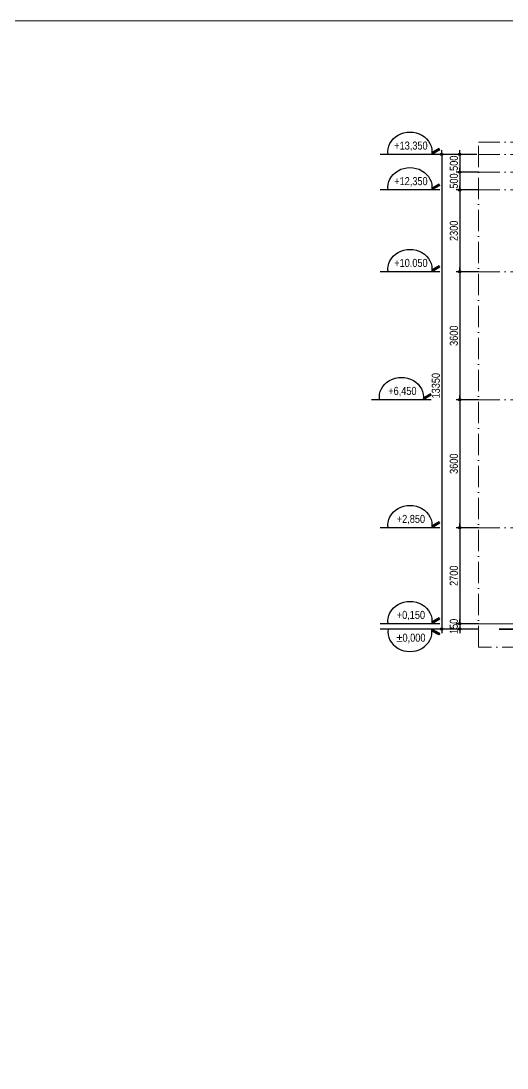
# Model space of a CAD drawing. Extents: x -1107188 to -523840, y 39692 to 514392.
# Drawn here: x -1063538 to -1049866, y 425042 to 454492 of the extents above; entities that cross this region are included whole.
import ezdxf
from ezdxf.enums import TextEntityAlignment as Align

# ---------------------------------------------------------------- set-up
doc = ezdxf.new("R2010")
doc.units = 0
doc.linetypes.add('ACAD_ISO10W100', pattern=[18, 12, -3, 0, -3])
doc.layers.get('0').update_dxf_attribs({"color": 255, "linetype": 'CONTINUOUS'})
doc.layers.get('DEFPOINTS').update_dxf_attribs({"linetype": 'CONTINUOUS'})
for name, color, linetype, lineweight in [('00-KICH THUOC', 6, 'CONTINUOUS', 9), ('CAY', 84, 'CONTINUOUS', 5), ('NET-THAY', 2, 'CONTINUOUS', 13), ('TRUC', 24, 'CONTINUOUS', 0)]:
    doc.layers.add(name, color=color, linetype=linetype, lineweight=lineweight)
doc.layers.add('DIM', color=1, linetype='CONTINUOUS')
doc.layers.add('TAGS', color=60, linetype='CONTINUOUS')
doc.styles.add('HEL-CONDENSE', font='')
doc.styles.add('SO BV', font='', dxfattribs={"height": 200})
doc.styles.get("Standard").update_dxf_attribs({"font": ''})
doc.styles.add('TEN BV', font='', dxfattribs={"height": 350})
doc.styles.add('VNI-HELVE-CONDENSEN', font='')
doc.styles.get('HEL-CONDENSE').set_extended_font_data('VNI-Helve-Condense')
doc.styles.get('SO BV').set_extended_font_data('VNI-Helve-Condense')
doc.styles.get('Standard').set_extended_font_data('VNI-Helve-Condense')
doc.styles.get('TEN BV').set_extended_font_data('VNI-Helve-Condense', bold=True)
doc.styles.get('VNI-HELVE-CONDENSEN').set_extended_font_data('VNI-Helve-Condense')
doc.dimstyles.get("Standard").update_dxf_attribs({"dimtxt": 0.18, "dimasz": 0.18, "dimexe": 0.18, "dimexo": 0.0625, "dimgap": 0.09, "dimtad": 0, "dimtih": 1, "dimtoh": 1, "dimdec": 4, "dimzin": 0, "dimdsep": 46, "dimtxsty": 'Standard', "dimcen": 0.09, "dimadec": 0, "dimazin": 0, "dimtfac": 1, "dimtdec": 4, "dimtofl": 0, "dimtmove": 0, "dimatfit": 3, "dimfxl": 1, "dimtolj": 1, "dimtzin": 0, "dimarcsym": 0})

# ---------------------------------------------------------------- blocks, each defined once
blk = doc.blocks.new('CAODO')
at = {"layer": 'TAGS', "linetype": 'Continuous'}
h = blk.add_hatch(color=256, dxfattribs=at)
edge = h.paths.add_edge_path()
edge.add_line((-907, 181), (-931, 138))
edge.add_line((-931, 138), (-681, 0))
edge.add_ellipse((0, 87), major_axis=(688, 0), ratio=0.890858, start_angle=182.4779, end_angle=188.1666, ccw=False)
edge.add_line((-687, 61), (-907, 181))
for p, q in [((-931, 138), (-907, 181)), ((-931, 138), (-681, 0)), ((-931, 0), (931, 0)), ((-907, 181), (-687, 61))]:
    blk.add_line(p, q, dxfattribs=at)
blk.add_ellipse((0, 87), major_axis=(688, 0), ratio=0.890858, start_param=-0.142534, end_param=3.284126, dxfattribs=at)
at = {"layer": 'TAGS', "linetype": 'Continuous', "style": 'VNI-HELVE-CONDENSEN'}
blk.add_attdef('0.000', text='', height=250, dxfattribs=at).set_placement((0, 232), align=Align.MIDDLE_CENTER)
blk = doc.blocks.new('D50')
at = {"layer": 'DIM'}
blk.add_hatch(color=256, dxfattribs=at).paths.add_polyline_path([(25, 0, 1), (-25, 0, 1)])
blk.add_line((25, 0), (100, 0), dxfattribs=at)
blk.add_circle((0, 0), 25, dxfattribs=at)
blk = doc.blocks.new('*D907')
at = {"layer": 'DEFPOINTS', "color": 0, "transparency": 16777216}
for p in [(-1050673, 450239), (-1051197, 449739), (-1050673, 449739)]:
    blk.add_point(p, dxfattribs=at)
at = {"layer": 'DIM', "color": 1, "lineweight": -2, "transparency": 16777216}
for p, q in [((-1050673, 450239), (-1051297, 450239)), ((-1051197, 450237), (-1051197, 449740)), ((-1050673, 449739), (-1051297, 449739))]:
    blk.add_line(p, q, dxfattribs=at)
at = {"layer": 'DIM', "color": 1, "lineweight": -2, "transparency": 16777216, "xscale": 1.199999999999999, "yscale": 1.199999999999999, "zscale": 1.199999999999999}
for p, rotation in [((-1051197, 450239), 90), ((-1051197, 449739), 270)]:
    blk.add_blockref('D50', p, dxfattribs=dict(at, rotation=rotation))
at = {"layer": 'DIM', "color": 7, "transparency": 16777216, "insert": (-1051362, 449989), "char_height": 225, "attachment_point": 5, "rotation": 90, "style": 'HEL-CONDENSE'}
blk.add_mtext('\\A1;500', dxfattribs=at)
blk = doc.blocks.new('*D908')
at = {"layer": 'DEFPOINTS', "color": 0, "transparency": 16777216}
for p in [(-1050673, 449739), (-1051197, 447439), (-1050673, 447439)]:
    blk.add_point(p, dxfattribs=at)
at = {"layer": 'DIM', "color": 1, "lineweight": -2, "transparency": 16777216}
for p, q in [((-1050673, 449739), (-1051297, 449739)), ((-1051197, 449737), (-1051197, 447440)), ((-1050673, 447439), (-1051297, 447439))]:
    blk.add_line(p, q, dxfattribs=at)
at = {"layer": 'DIM', "color": 1, "lineweight": -2, "transparency": 16777216, "xscale": 1.199999999999999, "yscale": 1.199999999999999, "zscale": 1.199999999999999}
for p, rotation in [((-1051197, 449739), 90), ((-1051197, 447439), 270)]:
    blk.add_blockref('D50', p, dxfattribs=dict(at, rotation=rotation))
at = {"layer": 'DIM', "color": 7, "transparency": 16777216, "insert": (-1051362, 448589), "char_height": 225, "attachment_point": 5, "rotation": 90, "style": 'HEL-CONDENSE'}
blk.add_mtext('\\A1;2300', dxfattribs=at)
blk = doc.blocks.new('*D909')
at = {"layer": 'DEFPOINTS', "color": 0, "transparency": 16777216}
for p in [(-1050673, 447439), (-1051197, 443839), (-1050673, 443839)]:
    blk.add_point(p, dxfattribs=at)
at = {"layer": 'DIM', "color": 1, "lineweight": -2, "transparency": 16777216}
for p, q in [((-1050673, 447439), (-1051297, 447439)), ((-1051197, 447437), (-1051197, 443840)), ((-1050673, 443839), (-1051297, 443839))]:
    blk.add_line(p, q, dxfattribs=at)
at = {"layer": 'DIM', "color": 1, "lineweight": -2, "transparency": 16777216, "xscale": 1.199999999999999, "yscale": 1.199999999999999, "zscale": 1.199999999999999}
for p, rotation in [((-1051197, 447439), 90), ((-1051197, 443839), 270)]:
    blk.add_blockref('D50', p, dxfattribs=dict(at, rotation=rotation))
at = {"layer": 'DIM', "color": 7, "transparency": 16777216, "insert": (-1051362, 445639), "char_height": 225, "attachment_point": 5, "rotation": 90, "style": 'HEL-CONDENSE'}
blk.add_mtext('\\A1;3600', dxfattribs=at)
blk = doc.blocks.new('*D910')
at = {"layer": 'DEFPOINTS', "color": 0, "transparency": 16777216}
for p in [(-1050673, 443839), (-1051197, 440239), (-1050673, 440239)]:
    blk.add_point(p, dxfattribs=at)
at = {"layer": 'DIM', "color": 1, "lineweight": -2, "transparency": 16777216}
for p, q in [((-1050673, 443839), (-1051297, 443839)), ((-1051197, 443837), (-1051197, 440240)), ((-1050673, 440239), (-1051297, 440239))]:
    blk.add_line(p, q, dxfattribs=at)
at = {"layer": 'DIM', "color": 1, "lineweight": -2, "transparency": 16777216, "xscale": 1.199999999999999, "yscale": 1.199999999999999, "zscale": 1.199999999999999}
for p, rotation in [((-1051197, 443839), 90), ((-1051197, 440239), 270)]:
    blk.add_blockref('D50', p, dxfattribs=dict(at, rotation=rotation))
at = {"layer": 'DIM', "color": 7, "transparency": 16777216, "insert": (-1051362, 442039), "char_height": 225, "attachment_point": 5, "rotation": 90, "style": 'HEL-CONDENSE'}
blk.add_mtext('\\A1;3600', dxfattribs=at)
blk = doc.blocks.new('*D911')
at = {"layer": 'DEFPOINTS', "color": 0, "transparency": 16777216}
for p in [(-1050673, 440239), (-1051197, 437539), (-1050673, 437539)]:
    blk.add_point(p, dxfattribs=at)
at = {"layer": 'DIM', "color": 1, "lineweight": -2, "transparency": 16777216}
for p, q in [((-1050673, 440239), (-1051297, 440239)), ((-1051197, 440237), (-1051197, 437540)), ((-1050673, 437539), (-1051297, 437539))]:
    blk.add_line(p, q, dxfattribs=at)
at = {"layer": 'DIM', "color": 1, "lineweight": -2, "transparency": 16777216, "xscale": 1.199999999999999, "yscale": 1.199999999999999, "zscale": 1.199999999999999}
for p, rotation in [((-1051197, 440239), 90), ((-1051197, 437539), 270)]:
    blk.add_blockref('D50', p, dxfattribs=dict(at, rotation=rotation))
at = {"layer": 'DIM', "color": 7, "transparency": 16777216, "insert": (-1051362, 438889), "char_height": 225, "attachment_point": 5, "rotation": 90, "style": 'HEL-CONDENSE'}
blk.add_mtext('\\A1;2700', dxfattribs=at)
blk = doc.blocks.new('*D912')
at = {"layer": 'DEFPOINTS', "color": 0, "transparency": 16777216}
for p in [(-1051197, 437389), (-1050673, 437539), (-1050673, 437389)]:
    blk.add_point(p, dxfattribs=at)
at = {"layer": 'DIM', "color": 1, "lineweight": -2, "transparency": 16777216}
for p, q in [((-1050673, 437539), (-1051297, 437539)), ((-1050673, 437389), (-1051297, 437389)), ((-1051197, 437537), (-1051197, 437390))]:
    blk.add_line(p, q, dxfattribs=at)
at = {"layer": 'DIM', "color": 1, "lineweight": -2, "transparency": 16777216, "xscale": 1.199999999999999, "yscale": 1.199999999999999, "zscale": 1.199999999999999}
for p, rotation in [((-1051197, 437539), 90), ((-1051197, 437389), 270)]:
    blk.add_blockref('D50', p, dxfattribs=dict(at, rotation=rotation))
at = {"layer": 'DIM', "color": 7, "transparency": 16777216, "insert": (-1051362, 437464), "char_height": 225, "attachment_point": 5, "rotation": 90, "style": 'HEL-CONDENSE'}
blk.add_mtext('\\A1;150', dxfattribs=at)
blk = doc.blocks.new('*D913')
at = {"layer": 'DEFPOINTS', "color": 0, "transparency": 16777216}
for p in [(-1051297, 450739), (-1051704, 437389), (-1051297, 437389)]:
    blk.add_point(p, dxfattribs=at)
at = {"layer": 'DIM', "color": 1, "lineweight": -2, "transparency": 16777216}
for p, q in [((-1051297, 450739), (-1051804, 450739)), ((-1051704, 450737), (-1051704, 437390)), ((-1051297, 437389), (-1051804, 437389))]:
    blk.add_line(p, q, dxfattribs=at)
at = {"layer": 'DIM', "color": 1, "lineweight": -2, "transparency": 16777216, "xscale": 1.199999999999999, "yscale": 1.199999999999999, "zscale": 1.199999999999999}
for p, rotation in [((-1051704, 450739), 90), ((-1051704, 437389), 270)]:
    blk.add_blockref('D50', p, dxfattribs=dict(at, rotation=rotation))
at = {"layer": 'DIM', "color": 7, "transparency": 16777216, "insert": (-1051869, 444233), "char_height": 225, "attachment_point": 5, "rotation": 90, "style": 'HEL-CONDENSE'}
blk.add_mtext('\\A1;13350', dxfattribs=at)
blk = doc.blocks.new('*D914')
at = {"layer": 'DEFPOINTS', "color": 0, "transparency": 16777216}
for p in [(-1050720, 450739), (-1051197, 450239), (-1050720, 450239)]:
    blk.add_point(p, dxfattribs=at)
at = {"layer": 'DIM', "color": 1, "lineweight": -2, "transparency": 16777216}
for p, q in [((-1050720, 450739), (-1051297, 450739)), ((-1051197, 450737), (-1051197, 450240)), ((-1050720, 450239), (-1051297, 450239))]:
    blk.add_line(p, q, dxfattribs=at)
at = {"layer": 'DIM', "color": 1, "lineweight": -2, "transparency": 16777216, "xscale": 1.199999999999999, "yscale": 1.199999999999999, "zscale": 1.199999999999999}
for p, rotation in [((-1051197, 450739), 90), ((-1051197, 450239), 270)]:
    blk.add_blockref('D50', p, dxfattribs=dict(at, rotation=rotation))
at = {"layer": 'DIM', "color": 7, "transparency": 16777216, "insert": (-1051362, 450489), "char_height": 225, "attachment_point": 5, "rotation": 90, "style": 'HEL-CONDENSE'}
blk.add_mtext('\\A1;500', dxfattribs=at)
blk = doc.blocks.new('KHUNGTEN')
at = {"color": 3, "linetype": 'Continuous'}
blk.add_lwpolyline([(-593153, 218392), (-593153, 276792), (-510153, 276792), (-510153, 218392)], close=True, dxfattribs=at)
at = {"style": 'TEN BV'}
for tag, p in [('TEB_BV', (-518299, 222628)), ('LOAI_BV', (-511918, 220684)), ('TL', (-512164, 219751))]:
    blk.add_attdef(tag, p, '', height=350, dxfattribs=at)
at = {"style": 'SO BV'}
for tag, p in [('SOBV', (-510673, 221020)), ('TONGSOBV', (-510673, 220591))]:
    blk.add_attdef(tag, text='', height=200, dxfattribs=at).set_placement(p, align=Align.CENTER)

msp = doc.modelspace()

# ---------------------------------------------------------------- linework, layer by layer
at = {"layer": 'CAY', "const_width": 50}
msp.add_lwpolyline([(-1050090.007, 437388.696), (-1028988.414, 437388.696)], dxfattribs=at)
at = {"layer": 'NET-THAY'}
msp.add_line((-1050672.922, 437538.696), (-1029603.579, 437538.696), dxfattribs=at)
at = {"layer": 'TRUC', "linetype": 'ACAD_ISO10W100', "ltscale": 50}
for p, q in [((-1050672.922, 450738.696), (-1029603.579, 450738.696)), ((-1050672.922, 450238.696), (-1029603.579, 450238.696)), ((-1050672.922, 449738.696), (-1029603.579, 449738.696)), ((-1050672.922, 447438.696), (-1029603.579, 447438.696)), ((-1050672.922, 443838.696), (-1029603.579, 443838.696)), ((-1050672.922, 440238.696), (-1029603.579, 440238.696))]:
    msp.add_line(p, q, dxfattribs=at)
msp.add_lwpolyline([(-1050672.922, 451082.878), (-1029603.579, 451082.878), (-1029603.579, 436876.718), (-1050672.922, 436876.718)], close=True, dxfattribs=at)

# ---------------------------------------------------------------- block references
at = {"layer": '00-KICH THUOC'}
msp.add_blockref('KHUNGTEN', (-513535.14, 177700), dxfattribs=at)
at = {"layer": 'TAGS', "linetype": 'Continuous'}
ref = msp.add_blockref('CAODO', (-1052596.09, 450738.696), dxfattribs=dict(at, xscale=-0.9000000001396984, yscale=0.9000000001396984, zscale=0.9))
ref.add_attrib('0.000', '+13,350', dxfattribs={"color": 7, "linetype": 'Continuous', "height": 225, "style": 'VNI-HELVE-CONDENSEN'}).set_placement((-1052569.257, 450986.795), align=Align.MIDDLE_CENTER)
ref = msp.add_blockref('CAODO', (-1052596.09, 449738.696), dxfattribs=dict(at, xscale=-0.9000000001396984, yscale=0.9000000001396984, zscale=0.9))
ref.add_attrib('0.000', '+12,350', dxfattribs={"color": 7, "linetype": 'Continuous', "height": 225, "style": 'VNI-HELVE-CONDENSEN'}).set_placement((-1052569.257, 449986.795), align=Align.MIDDLE_CENTER)
ref = msp.add_blockref('CAODO', (-1052596.09, 447438.696), dxfattribs=dict(at, xscale=-0.9000000001396984, yscale=0.9000000001396984, zscale=0.9))
ref.add_attrib('0.000', '+10.050', dxfattribs={"color": 7, "linetype": 'Continuous', "height": 225, "style": 'VNI-HELVE-CONDENSEN'}).set_placement((-1052569.257, 447686.795), align=Align.MIDDLE_CENTER)
ref = msp.add_blockref('CAODO', (-1052836.09, 443838.696), dxfattribs=dict(at, xscale=-0.9000000001396984, yscale=0.9000000001396984, zscale=0.9))
ref.add_attrib('0.000', '+6,450', dxfattribs={"color": 7, "linetype": 'Continuous', "height": 225, "style": 'VNI-HELVE-CONDENSEN'}).set_placement((-1052809.257, 444086.795), align=Align.MIDDLE_CENTER)
ref = msp.add_blockref('CAODO', (-1052596.09, 440238.696), dxfattribs=dict(at, xscale=-0.9000000001396984, yscale=0.9000000001396984, zscale=0.9))
ref.add_attrib('0.000', '+2,850', dxfattribs={"color": 7, "linetype": 'Continuous', "height": 225, "style": 'VNI-HELVE-CONDENSEN'}).set_placement((-1052569.257, 440486.795), align=Align.MIDDLE_CENTER)
ref = msp.add_blockref('CAODO', (-1052596.09, 437538.696), dxfattribs=dict(at, xscale=-0.9000000001396984, yscale=0.9000000001396984, zscale=0.9))
ref.add_attrib('0.000', '+0,150', dxfattribs={"color": 7, "linetype": 'Continuous', "height": 225, "style": 'VNI-HELVE-CONDENSEN'}).set_placement((-1052569.257, 437786.795), align=Align.MIDDLE_CENTER)
ref = msp.add_blockref('CAODO', (-1052596.09, 437388.696), dxfattribs=dict(at, xscale=0.9000000001396984, yscale=0.9000000001396984, zscale=0.9, rotation=180))
ref.add_attrib('0.000', '±0,000', dxfattribs={"color": 7, "linetype": 'Continuous', "height": 225, "style": 'VNI-HELVE-CONDENSEN'}).set_placement((-1052569.257, 437145.398), align=Align.MIDDLE_CENTER)

# ---------------------------------------------------------------- dimensions: what is measured, and where the dimension line sits
at = {"layer": 'DIM'}
for base, p1, p2, override, picture, middle in [((-1051704.365, 437388.696), (-1051297.399, 450738.696), (-1051297.399, 437388.696), {"dimtxt": 225, "dimasz": 1.2, "dimexe": 100, "dimexo": 0, "dimgap": 50, "dimtad": 1, "dimtih": 0, "dimtoh": 0, "dimdec": 2, "dimzin": 13, "dimtxsty": 'HEL-CONDENSE', "dimblk": 'D50', "dimcen": 0, "dimclrd": 1, "dimclre": 1, "dimclrt": 7, "dimtdec": 2, "dimtofl": 1, "dimldrblk": 'D50', "dimtzin": 13}, '*D913', (-1051704.365, 444232.549)), ((-1051197.399, 450238.696), (-1050719.942, 450738.696), (-1050719.942, 450238.696), {"dimtxt": 225, "dimasz": 1.2, "dimexe": 100, "dimexo": 0, "dimgap": 50, "dimtad": 1, "dimtih": 0, "dimtoh": 0, "dimdec": 2, "dimzin": 13, "dimtxsty": 'HEL-CONDENSE', "dimblk": 'D50', "dimcen": 0, "dimclrd": 1, "dimclre": 1, "dimclrt": 7, "dimtdec": 2, "dimtofl": 1, "dimldrblk": 'D50', "dimtzin": 13}, '*D914', (-1051197.399, 450488.696)), ((-1051197.399, 449738.696), (-1050672.922, 450238.696), (-1050672.922, 449738.696), {"dimtxt": 225, "dimasz": 1.2, "dimexe": 100, "dimexo": 0, "dimgap": 50, "dimtad": 1, "dimtih": 0, "dimtoh": 0, "dimdec": 2, "dimzin": 13, "dimtxsty": 'HEL-CONDENSE', "dimblk": 'D50', "dimcen": 0, "dimclrd": 1, "dimclre": 1, "dimclrt": 7, "dimtdec": 2, "dimtofl": 1, "dimldrblk": 'D50', "dimtzin": 13}, '*D907', (-1051197.399, 449988.696)), ((-1051197.399, 437388.696), (-1050672.922, 437538.696), (-1050672.922, 437388.696), {"dimtxt": 225, "dimasz": 1.2, "dimexe": 100, "dimexo": 0, "dimgap": 50, "dimtad": 1, "dimtih": 0, "dimtoh": 0, "dimdec": 2, "dimzin": 13, "dimtxsty": 'HEL-CONDENSE', "dimblk": 'D50', "dimcen": 0, "dimclrd": 1, "dimclre": 1, "dimclrt": 7, "dimtdec": 2, "dimtofl": 1, "dimtmove": 1, "dimldrblk": 'D50', "dimtzin": 13}, '*D912', (-1051197.399, 437463.696))]:
    dim = msp.add_linear_dim(base=base, p1=p1, p2=p2, angle=90, dimstyle='Standard', override=override, dxfattribs=at)
    dim.commit()
    dim.dimension.update_dxf_attribs({"geometry": picture, "text_midpoint": middle, "dimtype": 160})
for base, p1, p2, picture, middle in [((-1051197.399, 447438.696), (-1050672.922, 449738.696), (-1050672.922, 447438.696), '*D908', (-1051362.299, 448588.696)), ((-1051197.399, 443838.696), (-1050672.922, 447438.696), (-1050672.922, 443838.696), '*D909', (-1051362.299, 445638.696)), ((-1051197.399, 440238.696), (-1050672.922, 443838.696), (-1050672.922, 440238.696), '*D910', (-1051362.299, 442038.696)), ((-1051197.399, 437538.696), (-1050672.922, 440238.696), (-1050672.922, 437538.696), '*D911', (-1051362.299, 438888.696))]:
    dim = msp.add_linear_dim(base=base, p1=p1, p2=p2, angle=90, dimstyle='Standard', override={"dimtxt": 225, "dimasz": 1.2, "dimexe": 100, "dimexo": 0, "dimgap": 50, "dimtad": 1, "dimtih": 0, "dimtoh": 0, "dimdec": 2, "dimzin": 13, "dimtxsty": 'HEL-CONDENSE', "dimblk": 'D50', "dimcen": 0, "dimclrd": 1, "dimclre": 1, "dimclrt": 7, "dimtdec": 2, "dimtofl": 1, "dimtmove": 1, "dimldrblk": 'D50', "dimtzin": 13}, dxfattribs=at)
    dim.commit()
    dim.dimension.update_dxf_attribs({"geometry": picture, "text_midpoint": middle})

doc.saveas('drawing.dxf')
